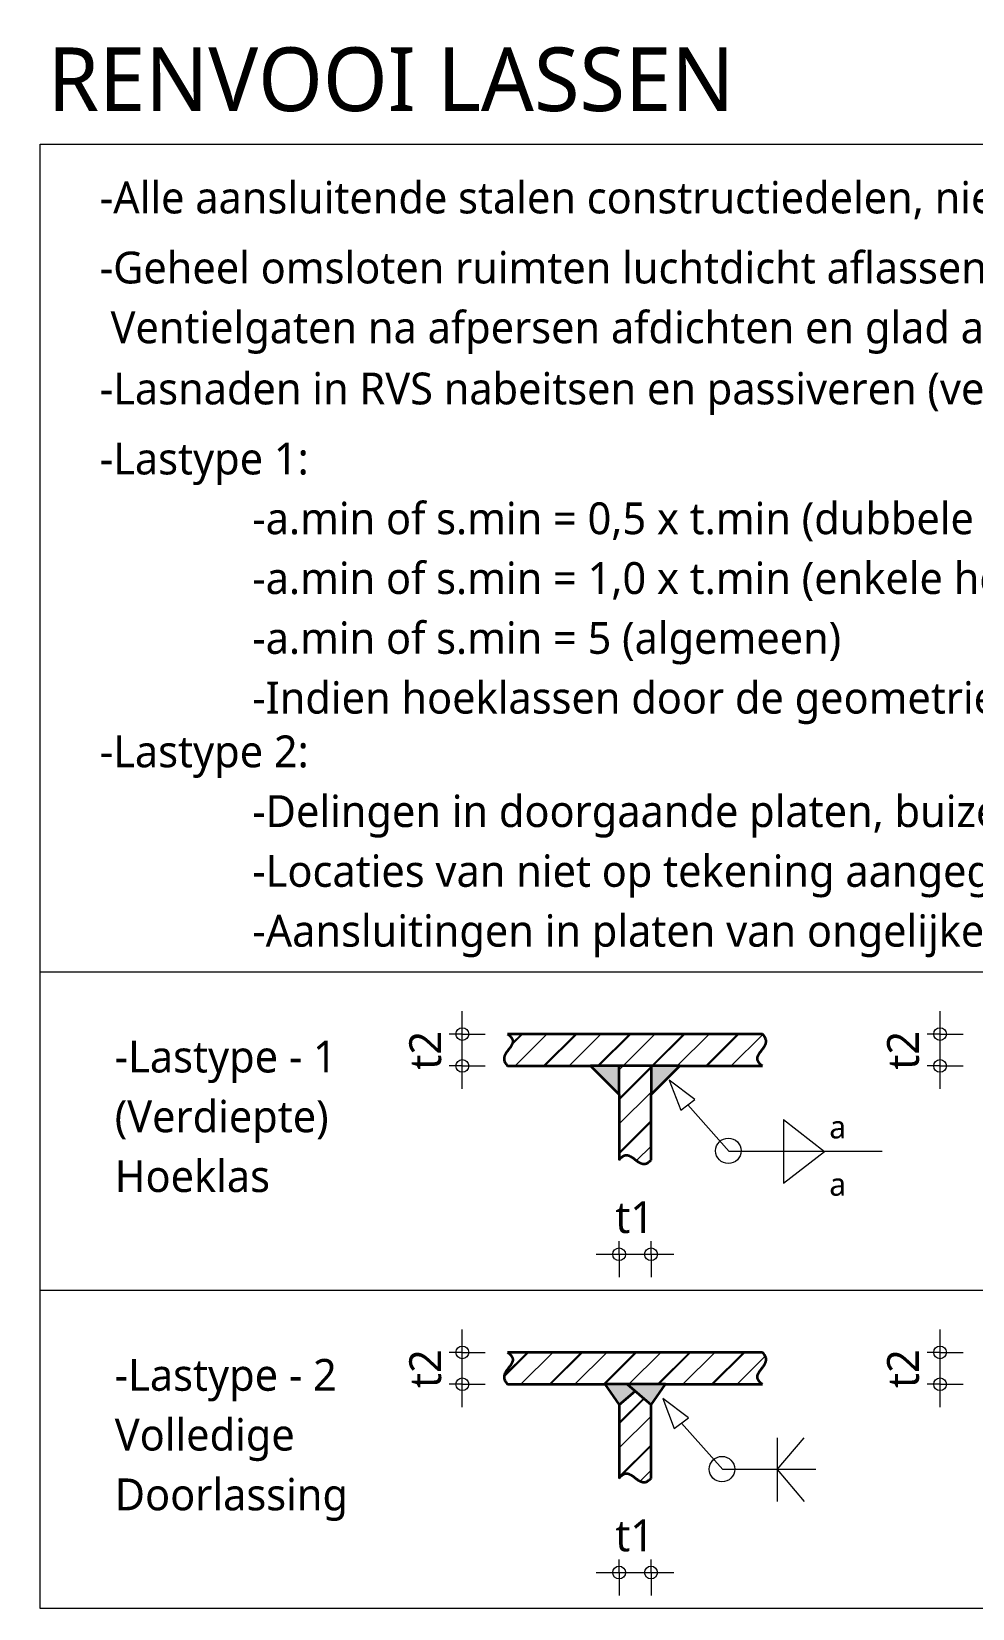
# Model space of a CAD drawing. Header units: millimetres. Extents: x 3415 to 42718, y 1442 to 14886.
# Drawn here: x 14303 to 15780, y 1442 to 3919 of the extents above; entities that cross this region are included whole.
import ezdxf

# ---------------------------------------------------------------- set-up
doc = ezdxf.new("R2010")
doc.units = ezdxf.units.MM
for name, color, linetype, lineweight in [('A-ANNO-DIMS', 211, 'Continuous', 13), ('A-ANNO-DIMS-20', 211, 'Continuous', 13), ('A-ANNO-NOTE', 131, 'Continuous', 18), ('A-DETL', 90, 'Continuous', 13), ('A-DETL-GENF', 92, 'Continuous', 18), ('G-ANNO-TEXT', 231, 'Continuous', 13)]:
    doc.layers.add(name, color=color, linetype=linetype, lineweight=lineweight)
doc.styles.add('Segoe UI', font='segoeui.ttf', dxfattribs={"height": 100})
doc.styles.add('Segoe UI_1', font='segoeui.ttf', dxfattribs={"height": 50})
doc.styles.add('Segoe UI_4', font='segoeui.ttf', dxfattribs={"height": 36})
doc.dimstyles.new('2_5_mm', dxfattribs={"dimscale": 304.8, "dimtxt": 52.368197, "dimasz": 0.065617, "dimexe": 0.11811, "dimexo": 0.0625, "dimgap": 0.059055, "dimtad": 1, "dimdec": 0, "dimzin": 0, "dimdsep": 46, "dimtxsty": 'Segoe UI_1', "dimblk1": 'DOTBLANK', "dimblk2": 'DOTBLANK', "dimsah": 1, "dimcen": 0.09, "dimdle": 0.11811, "dimazin": 0, "dimtfac": 1, "dimtdec": 4, "dimtix": 1, "dimtmove": 0, "dimatfit": 3, "dimfxl": 0.11811, "dimfxlon": 1, "dimtvp": 1, "dimtfill": 1, "dimtolj": 1, "dimtzin": 0, "dimarcsym": 2})
pattern_1 = [(45, (0, 0), (-42.4264, 42.4264), []), (45, (2, 0), (-42.4264, 42.4264), []), (45, (40, 0), (-42.4264, 42.4264), [])]

# ---------------------------------------------------------------- blocks, each defined once
blk = doc.blocks.new('NLRS_28_GA_renvooi - 3 RENVOOI LASSEN-5064081-M_28_01_constructierenvooi')
at = {"layer": 'A-ANNO-NOTE'}
for p, q in [((14316.2, 3741.5), (18016.2, 3741.5)), ((14316.2, 1441.5), (14316.2, 3741.5)), ((18016.2, 1441.5), (14316.2, 1441.5))]:
    blk.add_line(p, q, dxfattribs=at)
at = {"layer": 'A-ANNO-NOTE', "lineweight": 13, "insert": (14327.9, 3893.6), "char_height": 100, "width": 1390.126, "attachment_point": 1, "style": 'Segoe UI', "bg_fill": 3, "box_fill_scale": 1.25, "bg_fill_color": 9, "bg_fill_true_color": 13158600, "bg_fill_transparency": 0}
blk.add_mtext('RENVOOI LASSEN', dxfattribs=at)
blk = doc.blocks.new('DIMBLOCK1-M_28_01_constructierenvooi')
at = {"layer": 'A-ANNO-DIMS-20'}
for p, q in [((14979, 2257.8), (14979, 2379.8)), ((14979, 2343.8), (14943, 2343.8)), ((14979, 2343.8), (15015, 2343.8)), ((14979, 2293.8), (14943, 2293.8)), ((14979, 2293.8), (15015, 2293.8))]:
    blk.add_line(p, q, dxfattribs=at)
for centre in [(14979, 2343.8), (14979, 2293.8)]:
    blk.add_circle(centre, 10, dxfattribs=at)
at = {"layer": 'A-ANNO-DIMS-20', "color": 0, "insert": (14895.7, 2287.9), "char_height": 50, "width": 74.268, "attachment_point": 1, "rotation": 90, "line_spacing_factor": 1.142579, "style": 'Segoe UI_1', "bg_fill": 3, "box_fill_scale": 1.25, "bg_fill_color": 9, "bg_fill_true_color": 13158600, "bg_fill_transparency": 0}
blk.add_mtext('t2', dxfattribs=at)
blk = doc.blocks.new('_DotBlank')
at = {"color": 0, "linetype": 'ByBlock', "lineweight": -2}
blk.add_line((-0.5, 0), (-1, 0), dxfattribs=at)
blk.add_circle((0, 0), 0.5, dxfattribs=at)
blk = doc.blocks.new('DIMBLOCK2-M_28_01_constructierenvooi')
at = {"layer": 'A-ANNO-DIMS-20'}
for p, q in [((15225.2, 1998), (15225.2, 2034)), ((15275.2, 1998), (15275.2, 2034)), ((15189.2, 1998), (15311.2, 1998)), ((15225.2, 1998), (15225.2, 1962)), ((15275.2, 1998), (15275.2, 1962))]:
    blk.add_line(p, q, dxfattribs=at)
for centre in [(15225.2, 1998), (15275.2, 1998)]:
    blk.add_circle(centre, 10, dxfattribs=at)
at = {"layer": 'A-ANNO-DIMS-20', "color": 0, "insert": (15219.2, 2081.3), "char_height": 50, "width": 74.268, "attachment_point": 1, "line_spacing_factor": 1.142579, "style": 'Segoe UI_1', "bg_fill": 3, "box_fill_scale": 1.25, "bg_fill_color": 9, "bg_fill_true_color": 13158600, "bg_fill_transparency": 0}
blk.add_mtext('t1', dxfattribs=at)
blk = doc.blocks.new('NLRS_00_GA_pijl wit - Type 1-4098930-M_28_01_constructierenvooi')
at = {"layer": 'A-ANNO-NOTE'}
for p, q in [((15344.1, 2240.9), (15303.8, 2271.5)), ((15303.8, 2271.5), (15321.8, 2224.2)), ((15321.8, 2224.2), (15344.1, 2240.9))]:
    blk.add_line(p, q, dxfattribs=at)
blk = doc.blocks.new('DIMBLOCK3-M_28_01_constructierenvooi')
at = {"layer": 'A-ANNO-DIMS-20'}
for p, q in [((15729, 2257.8), (15729, 2379.8)), ((15729, 2343.8), (15693, 2343.8)), ((15729, 2343.8), (15765, 2343.8)), ((15729, 2293.8), (15693, 2293.8)), ((15729, 2293.8), (15765, 2293.8))]:
    blk.add_line(p, q, dxfattribs=at)
for centre in [(15729, 2343.8), (15729, 2293.8)]:
    blk.add_circle(centre, 10, dxfattribs=at)
at = {"layer": 'A-ANNO-DIMS-20', "color": 0, "insert": (15645.7, 2287.9), "char_height": 50, "width": 74.268, "attachment_point": 1, "rotation": 90, "line_spacing_factor": 1.142579, "style": 'Segoe UI_1', "bg_fill": 3, "box_fill_scale": 1.25, "bg_fill_color": 9, "bg_fill_true_color": 13158600, "bg_fill_transparency": 0}
blk.add_mtext('t2', dxfattribs=at)
blk = doc.blocks.new('DIMBLOCK9-M_28_01_constructierenvooi')
at = {"layer": 'A-ANNO-DIMS-20'}
for p, q in [((14979, 1757.8), (14979, 1879.8)), ((14979, 1843.8), (14943, 1843.8)), ((14979, 1843.8), (15015, 1843.8)), ((14979, 1793.8), (14943, 1793.8)), ((14979, 1793.8), (15015, 1793.8))]:
    blk.add_line(p, q, dxfattribs=at)
for centre in [(14979, 1843.8), (14979, 1793.8)]:
    blk.add_circle(centre, 10, dxfattribs=at)
at = {"layer": 'A-ANNO-DIMS-20', "color": 0, "insert": (14895.7, 1787.9), "char_height": 50, "width": 74.268, "attachment_point": 1, "rotation": 90, "line_spacing_factor": 1.142579, "style": 'Segoe UI_1', "bg_fill": 3, "box_fill_scale": 1.25, "bg_fill_color": 9, "bg_fill_true_color": 13158600, "bg_fill_transparency": 0}
blk.add_mtext('t2', dxfattribs=at)
blk = doc.blocks.new('DIMBLOCK10-M_28_01_constructierenvooi')
at = {"layer": 'A-ANNO-DIMS-20'}
for p, q in [((15225.2, 1498), (15225.2, 1534)), ((15275.2, 1498), (15275.2, 1534)), ((15189.2, 1498), (15311.2, 1498)), ((15225.2, 1498), (15225.2, 1462)), ((15275.2, 1498), (15275.2, 1462))]:
    blk.add_line(p, q, dxfattribs=at)
for centre in [(15225.2, 1498), (15275.2, 1498)]:
    blk.add_circle(centre, 10, dxfattribs=at)
at = {"layer": 'A-ANNO-DIMS-20', "color": 0, "insert": (15219.2, 1581.3), "char_height": 50, "width": 74.268, "attachment_point": 1, "line_spacing_factor": 1.142579, "style": 'Segoe UI_1', "bg_fill": 3, "box_fill_scale": 1.25, "bg_fill_color": 9, "bg_fill_true_color": 13158600, "bg_fill_transparency": 0}
blk.add_mtext('t1', dxfattribs=at)
blk = doc.blocks.new('DIMBLOCK11-M_28_01_constructierenvooi')
at = {"layer": 'A-ANNO-DIMS-20'}
for p, q in [((15729, 1757.8), (15729, 1879.8)), ((15729, 1843.8), (15693, 1843.8)), ((15729, 1843.8), (15765, 1843.8)), ((15729, 1793.8), (15693, 1793.8)), ((15729, 1793.8), (15765, 1793.8))]:
    blk.add_line(p, q, dxfattribs=at)
for centre in [(15729, 1843.8), (15729, 1793.8)]:
    blk.add_circle(centre, 10, dxfattribs=at)
at = {"layer": 'A-ANNO-DIMS-20', "color": 0, "insert": (15645.7, 1787.9), "char_height": 50, "width": 74.268, "attachment_point": 1, "rotation": 90, "line_spacing_factor": 1.142579, "style": 'Segoe UI_1', "bg_fill": 3, "box_fill_scale": 1.25, "bg_fill_color": 9, "bg_fill_true_color": 13158600, "bg_fill_transparency": 0}
blk.add_mtext('t2', dxfattribs=at)

msp = doc.modelspace()

# ---------------------------------------------------------------- hatches: boundary and pattern name
at = {"layer": 'A-DETL-GENF', "lineweight": 13}
h = msp.add_hatch(dxfattribs=at)
h.set_pattern_fill('FP_1', color=9, style=0, pattern_type=2)
h.set_pattern_definition(pattern_1)
h.paths.add_polyline_path([(15450.2, 2293.8), (15447.2, 2296.1), (15445, 2298.4), (15443.5, 2300.6), (15442.6, 2302.7), (15442.2, 2304.8), (15442.3, 2306.9), (15442.8, 2308.9), (15443.7, 2310.8), (15446.1, 2314.7), (15453.1, 2324.3), (15455.1, 2328.2), (15455.6, 2330.2), (15455.9, 2332.3), (15455.7, 2334.4), (15455.1, 2336.6), (15454, 2338.9), (15452.4, 2341.3), (15450.2, 2343.8), (15050.2, 2343.8), (15053.2, 2341.5), (15055.4, 2339.2), (15056.9, 2337), (15057.8, 2334.9), (15058.2, 2332.8), (15058.1, 2330.7), (15057.5, 2328.7), (15056.7, 2326.7), (15054.3, 2322.9), (15047.2, 2313.3), (15045.3, 2309.4), (15044.7, 2307.4), (15044.5, 2305.3), (15044.7, 2303.2), (15045.3, 2300.9), (15046.3, 2298.7), (15048, 2296.3), (15050.2, 2293.8), (15320.2, 2293.8)])
at = {"layer": 'A-DETL-GENF'}
for points in [[(15225.2, 2248.8), (15225.2, 2293.8), (15180.2, 2293.8)], [(15275.2, 2248.8), (15320.2, 2293.8), (15275.2, 2293.8)], [(15225.2, 1761.2), (15250.2, 1782.9), (15237.7, 1793.8), (15202.7, 1793.8)], [(15275.2, 1761.2), (15297.7, 1793.8), (15237.7, 1793.8)]]:
    msp.add_hatch(color=7, dxfattribs=at).paths.add_polyline_path(points)
at = {"layer": 'A-DETL-GENF', "lineweight": 13}
h = msp.add_hatch(dxfattribs=at)
h.set_pattern_fill('FP_1', color=9, style=0, pattern_type=2)
h.set_pattern_definition(pattern_1)
h.paths.add_polyline_path([(15263.7, 2140), (15265.8, 2140.1), (15268, 2140.7), (15270.3, 2141.8), (15272.7, 2143.4), (15275.2, 2145.7), (15275.2, 2293.8), (15225.2, 2293.8), (15225.2, 2145.7), (15227.5, 2148.6), (15229.8, 2150.8), (15232, 2152.4), (15234.1, 2153.3), (15236.2, 2153.6), (15238.2, 2153.5), (15240.3, 2153), (15242.2, 2152.2), (15246.1, 2149.7), (15255.7, 2142.7), (15259.6, 2140.8), (15261.6, 2140.2)])
h = msp.add_hatch(dxfattribs=at)
h.set_pattern_fill('FP_1', color=9, style=0, pattern_type=2)
h.set_pattern_definition(pattern_1)
h.paths.add_polyline_path([(15450.2, 1793.8), (15447.2, 1796.1), (15445, 1798.4), (15443.5, 1800.6), (15442.6, 1802.7), (15442.2, 1804.8), (15442.3, 1806.9), (15442.8, 1808.9), (15443.7, 1810.8), (15446.1, 1814.7), (15453.1, 1824.3), (15455.1, 1828.2), (15455.6, 1830.2), (15455.9, 1832.3), (15455.7, 1834.4), (15455.1, 1836.6), (15454, 1838.9), (15452.4, 1841.3), (15450.2, 1843.8), (15050.2, 1843.8), (15053.2, 1841.5), (15055.4, 1839.2), (15056.9, 1837), (15057.8, 1834.9), (15058.2, 1832.8), (15058.1, 1830.7), (15057.5, 1828.7), (15056.7, 1826.7), (15054.3, 1822.9), (15047.2, 1813.3), (15045.3, 1809.4), (15044.7, 1807.4), (15044.5, 1805.3), (15044.7, 1803.2), (15045.3, 1800.9), (15046.3, 1798.7), (15048, 1796.3), (15050.2, 1793.8), (15297.7, 1793.8)])
h = msp.add_hatch(dxfattribs=at)
h.set_pattern_fill('FP_1', color=9, style=0, pattern_type=2)
h.set_pattern_definition(pattern_1)
h.paths.add_polyline_path([(15263.7, 1640), (15265.8, 1640.1), (15268, 1640.7), (15270.3, 1641.8), (15272.7, 1643.4), (15275.2, 1645.7), (15275.2, 1761.2), (15250.2, 1782.9), (15225.2, 1761.2), (15225.2, 1645.7), (15227.5, 1648.6), (15229.8, 1650.8), (15232, 1652.4), (15234.1, 1653.3), (15236.2, 1653.6), (15238.2, 1653.5), (15240.3, 1653), (15242.2, 1652.2), (15246.1, 1649.7), (15255.7, 1642.7), (15259.6, 1640.8), (15261.6, 1640.2)])

# ---------------------------------------------------------------- linework, layer by layer
at = {"layer": 'A-DETL', "lineweight": 18}
for p, q in [((14316.2, 2441.5), (18016.2, 2441.5)), ((15483.4, 2209.6), (15483.4, 2109.6)), ((15483.4, 2209.6), (15547.4, 2159.6)), ((15483.4, 2109.6), (15547.4, 2159.6)), ((14316.2, 1941.5), (18016.2, 1941.5)), ((15473.4, 1709.6), (15473.4, 1609.6)), ((15473.4, 1659.6), (15515.4, 1709.6)), ((15473.4, 1659.6), (15473.4, 1609.6)), ((15473.4, 1659.6), (15515.4, 1609.6))]:
    msp.add_line(p, q, dxfattribs=at)
at = {"layer": 'A-DETL', "lineweight": 35}
for p, q in [((15450.2, 2343.8), (15050.2, 2343.8)), ((15050.2, 2293.8), (15180.2, 2293.8)), ((15225.2, 2293.8), (15180.2, 2293.8)), ((15180.2, 2293.8), (15225.2, 2248.8)), ((15275.2, 2293.8), (15225.2, 2293.8)), ((15225.2, 2248.8), (15225.2, 2293.8)), ((15275.2, 2248.8), (15320.2, 2293.8)), ((15320.2, 2293.8), (15275.2, 2293.8)), ((15275.2, 2293.8), (15275.2, 2248.8)), ((15320.2, 2293.8), (15450.2, 2293.8)), ((15225.2, 2248.8), (15225.2, 2145.7)), ((15275.2, 2145.7), (15275.2, 2248.8)), ((15450.2, 1843.8), (15050.2, 1843.8)), ((15050.2, 1793.8), (15202.7, 1793.8)), ((15237.7, 1793.8), (15202.7, 1793.8)), ((15202.7, 1793.8), (15225.2, 1761.2)), ((15237.7, 1793.8), (15275.2, 1761.2)), ((15297.7, 1793.8), (15237.7, 1793.8)), ((15275.2, 1761.2), (15297.7, 1793.8)), ((15297.7, 1793.8), (15450.2, 1793.8)), ((15225.2, 1761.2), (15250.2, 1782.9)), ((15225.2, 1761.2), (15225.2, 1645.7)), ((15275.2, 1645.7), (15275.2, 1761.2))]:
    msp.add_line(p, q, dxfattribs=at)
at = {"layer": 'A-DETL', "lineweight": 18}
for centre in [(15396.6, 2160.4), (15386.6, 1660.4)]:
    msp.add_circle(centre, 20, dxfattribs=at)
at = {"layer": 'A-DETL', "lineweight": 35}
for points in [[(15050.2, 2343.8), (15051.3, 2343), (15053.3, 2341.5), (15055.1, 2339.6), (15056.2, 2338.1), (15056.9, 2337), (15057.4, 2335.9), (15057.8, 2335), (15057.9, 2334.3), (15058.1, 2333.8), (15058.1, 2333.3), (15058.2, 2332.8), (15058.2, 2332.3), (15058.2, 2331.8), (15058.1, 2331.2), (15058.1, 2330.7), (15058, 2330.2), (15057.8, 2329.7), (15057.7, 2329.2), (15057.5, 2328.7), (15057.4, 2328.2), (15057.1, 2327.6), (15056.7, 2326.7), (15056.2, 2325.8), (15055.6, 2324.8), (15054.9, 2323.8), (15054.3, 2322.9), (15053.6, 2321.9), (15052.8, 2321), (15052.1, 2320), (15051.3, 2319), (15050.6, 2318.1), (15049.6, 2316.8), (15048.7, 2315.6), (15047.8, 2314.3), (15047.2, 2313.3), (15046.7, 2312.3), (15046.1, 2311.4), (15045.7, 2310.4), (15045.3, 2309.4), (15045, 2308.4), (15044.7, 2307.4), (15044.6, 2306.3), (15044.5, 2305.3), (15044.5, 2304.2), (15044.7, 2302.8), (15045.2, 2301), (15046.2, 2298.7), (15047.9, 2296.3), (15049.3, 2294.6), (15050.2, 2293.8)], [(15450.2, 2293.8), (15449.1, 2294.6), (15447.1, 2296.1), (15445.3, 2298), (15444.1, 2299.5), (15443.5, 2300.6), (15442.9, 2301.7), (15442.6, 2302.5), (15442.4, 2303.2), (15442.3, 2303.8), (15442.2, 2304.3), (15442.2, 2304.8), (15442.2, 2305.3), (15442.2, 2305.8), (15442.2, 2306.4), (15442.3, 2306.9), (15442.4, 2307.4), (15442.5, 2307.9), (15442.7, 2308.4), (15442.8, 2308.9), (15443, 2309.4), (15443.3, 2310), (15443.7, 2310.8), (15444.2, 2311.8), (15444.8, 2312.8), (15445.4, 2313.8), (15446.1, 2314.7), (15446.8, 2315.7), (15447.5, 2316.6), (15448.3, 2317.6), (15449, 2318.5), (15449.8, 2319.5), (15450.7, 2320.8), (15451.7, 2322), (15452.5, 2323.3), (15453.1, 2324.3), (15453.7, 2325.2), (15454.2, 2326.2), (15454.7, 2327.2), (15455.1, 2328.2), (15455.4, 2329.2), (15455.6, 2330.2), (15455.8, 2331.3), (15455.9, 2332.3), (15455.9, 2333.4), (15455.7, 2334.8), (15455.2, 2336.6), (15454.1, 2338.9), (15452.5, 2341.3), (15451, 2343), (15450.2, 2343.8)], [(15225.2, 2145.7), (15226, 2146.8), (15227.5, 2148.8), (15229.4, 2150.6), (15230.9, 2151.7), (15232, 2152.4), (15233, 2152.9), (15233.9, 2153.2), (15234.6, 2153.4), (15235.2, 2153.5), (15235.7, 2153.6), (15236.2, 2153.6), (15236.7, 2153.7), (15237.2, 2153.6), (15237.7, 2153.6), (15238.2, 2153.5), (15238.8, 2153.4), (15239.3, 2153.3), (15239.8, 2153.2), (15240.3, 2153), (15240.8, 2152.8), (15241.4, 2152.6), (15242.2, 2152.2), (15243.2, 2151.6), (15244.2, 2151), (15245.2, 2150.4), (15246.1, 2149.7), (15247.1, 2149), (15248, 2148.3), (15249, 2147.6), (15249.9, 2146.8), (15250.9, 2146.1), (15252.2, 2145.1), (15253.4, 2144.2), (15254.7, 2143.3), (15255.7, 2142.7), (15256.6, 2142.1), (15257.6, 2141.6), (15258.6, 2141.2), (15259.6, 2140.8), (15260.6, 2140.4), (15261.6, 2140.2), (15262.6, 2140), (15263.7, 2140), (15264.7, 2140), (15266.2, 2140.2), (15268, 2140.6), (15270.3, 2141.7), (15272.7, 2143.3), (15274.3, 2144.8), (15275.2, 2145.7)], [(15050.2, 1843.8), (15051.3, 1843), (15053.3, 1841.5), (15055.1, 1839.6), (15056.2, 1838.1), (15056.9, 1837), (15057.4, 1835.9), (15057.8, 1835), (15057.9, 1834.3), (15058.1, 1833.8), (15058.1, 1833.3), (15058.2, 1832.8), (15058.2, 1832.3), (15058.2, 1831.8), (15058.1, 1831.2), (15058.1, 1830.7), (15058, 1830.2), (15057.8, 1829.7), (15057.7, 1829.2), (15057.5, 1828.7), (15057.4, 1828.2), (15057.1, 1827.6), (15056.7, 1826.7), (15056.2, 1825.8), (15055.6, 1824.8), (15054.9, 1823.8), (15054.3, 1822.9), (15053.6, 1821.9), (15052.8, 1821), (15052.1, 1820), (15051.3, 1819), (15050.6, 1818.1), (15049.6, 1816.8), (15048.7, 1815.6), (15047.8, 1814.3), (15047.2, 1813.3), (15046.7, 1812.3), (15046.1, 1811.4), (15045.7, 1810.4), (15045.3, 1809.4), (15045, 1808.4), (15044.7, 1807.4), (15044.6, 1806.3), (15044.5, 1805.3), (15044.5, 1804.2), (15044.7, 1802.8), (15045.2, 1801), (15046.2, 1798.7), (15047.9, 1796.3), (15049.3, 1794.6), (15050.2, 1793.8)], [(15450.2, 1793.8), (15449.1, 1794.6), (15447.1, 1796.1), (15445.3, 1798), (15444.1, 1799.5), (15443.5, 1800.6), (15442.9, 1801.7), (15442.6, 1802.5), (15442.4, 1803.2), (15442.3, 1803.8), (15442.2, 1804.3), (15442.2, 1804.8), (15442.2, 1805.3), (15442.2, 1805.8), (15442.2, 1806.4), (15442.3, 1806.9), (15442.4, 1807.4), (15442.5, 1807.9), (15442.7, 1808.4), (15442.8, 1808.9), (15443, 1809.4), (15443.3, 1810), (15443.7, 1810.8), (15444.2, 1811.8), (15444.8, 1812.8), (15445.4, 1813.8), (15446.1, 1814.7), (15446.8, 1815.7), (15447.5, 1816.6), (15448.3, 1817.6), (15449, 1818.5), (15449.8, 1819.5), (15450.7, 1820.8), (15451.7, 1822), (15452.5, 1823.3), (15453.1, 1824.3), (15453.7, 1825.2), (15454.2, 1826.2), (15454.7, 1827.2), (15455.1, 1828.2), (15455.4, 1829.2), (15455.6, 1830.2), (15455.8, 1831.3), (15455.9, 1832.3), (15455.9, 1833.4), (15455.7, 1834.8), (15455.2, 1836.6), (15454.1, 1838.9), (15452.5, 1841.3), (15451, 1843), (15450.2, 1843.8)], [(15225.2, 1645.7), (15226, 1646.8), (15227.5, 1648.8), (15229.4, 1650.6), (15230.9, 1651.7), (15232, 1652.4), (15233, 1652.9), (15233.9, 1653.2), (15234.6, 1653.4), (15235.2, 1653.5), (15235.7, 1653.6), (15236.2, 1653.6), (15236.7, 1653.7), (15237.2, 1653.6), (15237.7, 1653.6), (15238.2, 1653.5), (15238.8, 1653.4), (15239.3, 1653.3), (15239.8, 1653.2), (15240.3, 1653), (15240.8, 1652.8), (15241.4, 1652.6), (15242.2, 1652.2), (15243.2, 1651.6), (15244.2, 1651), (15245.2, 1650.4), (15246.1, 1649.7), (15247.1, 1649), (15248, 1648.3), (15249, 1647.6), (15249.9, 1646.8), (15250.9, 1646.1), (15252.2, 1645.1), (15253.4, 1644.2), (15254.7, 1643.3), (15255.7, 1642.7), (15256.6, 1642.1), (15257.6, 1641.6), (15258.6, 1641.2), (15259.6, 1640.8), (15260.6, 1640.4), (15261.6, 1640.2), (15262.6, 1640), (15263.7, 1640), (15264.7, 1640), (15266.2, 1640.2), (15268, 1640.6), (15270.3, 1641.7), (15272.7, 1643.3), (15274.3, 1644.8), (15275.2, 1645.7)]]:
    msp.add_open_spline(points, degree=3, knots=[0, 0, 0, 0, 0.041667, 0.083333, 0.104167, 0.125, 0.145833, 0.166667, 0.177083, 0.1875, 0.197917, 0.208333, 0.21875, 0.229167, 0.239583, 0.25, 0.260417, 0.270833, 0.28125, 0.291667, 0.302083, 0.3125, 0.333333, 0.354167, 0.375, 0.395833, 0.416667, 0.4375, 0.458333, 0.479167, 0.5, 0.520833, 0.541667, 0.583333, 0.604167, 0.625, 0.645833, 0.666667, 0.6875, 0.708333, 0.729167, 0.75, 0.770833, 0.791667, 0.8125, 0.833333, 0.875, 0.916667, 0.958333, 1, 1, 1, 1], dxfattribs=at)

# ---------------------------------------------------------------- next in the draw order: block references
at = {"layer": 'A-ANNO-NOTE', "lineweight": 13}
msp.add_blockref('NLRS_28_GA_renvooi - 3 RENVOOI LASSEN-5064081-M_28_01_constructierenvooi', (0, 0), dxfattribs=at)

# ---------------------------------------------------------------- next in the draw order: linework, layer by layer
at = {"layer": 'A-ANNO-NOTE'}
for p, q in [((15397.8, 2159.6), (15333, 2232.5)), ((15387.8, 1659.6), (15323, 1732.5)), ((15534.1, 1659.6), (15387.8, 1659.6))]:
    msp.add_line(p, q, dxfattribs=at)

# ---------------------------------------------------------------- next in the draw order: block references
for p in [(0, 0), (-10, -500)]:
    msp.add_blockref('NLRS_00_GA_pijl wit - Type 1-4098930-M_28_01_constructierenvooi', p, dxfattribs=at)

# ---------------------------------------------------------------- next in the draw order: texts
at = {"layer": 'G-ANNO-TEXT', "color": 7, "char_height": 50, "attachment_point": 1, "style": 'Segoe UI_1'}
for s, insert, width in [('-Alle aansluitende stalen constructiedelen, niet mechanisch verbonden, verminden d.m.v. lassen. Lassen rondom en doorgaand uitvoeren. ', (14410, 3682.9), 5158.057), ('-Geheel omsloten ruimten luchtdicht aflassen, luchtdichtheid aantonen middels afpersen via ventielen en een lekdetectievloeistof. ', (14410, 3572.9), 4888.69), (' Ventielgaten na afpersen afdichten en glad afwerken. ', (14410, 3479), 2045.907), ('-Lasnaden in RVS nabeitsen en passiveren (verkleuringen t.g.v. lassen verwijderen).', (14410, 3382.9), 3080.083), ('-Lastype 1:', (14410, 3272.9), 405.654), ('^I', (14410, 3179), 290.211), ('-a.min of s.min = 0,5 x t.min (dubbele hoeklas)', (14649.4, 3179), 1741.265), ('^I', (14410, 3085.1), 290.211), ('-a.min of s.min = 1,0 x t.min (enkele hoeklas)', (14649.4, 3085.1), 1678.734), ('^I', (14410, 2991.1), 290.211), ('-a.min of s.min = 5 (algemeen)', (14649.4, 2991.1), 1156.033), ('-Indien hoeklassen door de geometrie niet mogeijk zijn, de lassen uitvoeren als (halve) Y-naden.', (14649.4, 2897.2), 3597.974), ('^I', (14410, 2897.2), 290.211), ('-Lastype 2:', (14410, 2812.9), 405.654), ('^I', (14410, 2719), 290.211), ('-Delingen in doorgaande platen, buizen en profielen: Versprongen uitvoeren.', (14649.4, 2719), 2890.885), ('-Locaties van niet op tekening aangegeven delingen i.o.m. 3BM. ', (14649.4, 2625.1), 2422.7), ('^I', (14410, 2625.1), 290.211), ('^I', (14410, 2531.1), 290.211), ('-Aansluitingen in platen van ongelijke dikte: afschuiningen onder heling van minimaal 1:5 aanbrengen', (14649.4, 2531.1), 3825.653), ('-Lastype - 1', (14433.5, 2333.5), 445.738), ('(Verdiepte)', (14433.5, 2239.6), 416.877), ('Hoeklas', (14433.5, 2145.7), 296.624), ('-Lastype - 2', (14433.5, 1833.5), 445.738), ('Volledige ', (14433.5, 1739.6), 378.396), ('Doorlassing', (14433.5, 1645.7), 440.928)]:
    msp.add_mtext(s, dxfattribs=dict(at, insert=insert, width=width))
at = {"layer": 'G-ANNO-TEXT', "color": 7, "char_height": 36, "width": 32.067, "attachment_point": 1, "style": 'Segoe UI_4', "bg_fill": 3, "box_fill_scale": 1.25, "bg_fill_color": 9, "bg_fill_true_color": 13158600, "bg_fill_transparency": 0}
for insert in [(15555.1, 2215.9), (15555.1, 2125.9)]:
    msp.add_mtext('a', dxfattribs=dict(at, insert=insert))

# ---------------------------------------------------------------- next in the draw order: dimensions: what is measured, and where the dimension line sits
at = {"layer": 'A-ANNO-DIMS'}
for base, p1, p2, picture, middle in [((14979, 2343.8), (15015, 2293.8), (15015, 2343.8), 'DIMBLOCK1-M_28_01_constructierenvooi', (14935.2, 2318.8)), ((15729, 2343.8), (15765, 2293.8), (15765, 2343.8), 'DIMBLOCK3-M_28_01_constructierenvooi', (15685.2, 2318.8)), ((14979, 1843.8), (15015, 1793.8), (15015, 1843.8), 'DIMBLOCK9-M_28_01_constructierenvooi', (14935.2, 1818.8)), ((15729, 1843.8), (15765, 1793.8), (15765, 1843.8), 'DIMBLOCK11-M_28_01_constructierenvooi', (15685.2, 1818.8))]:
    dim = msp.add_linear_dim(base=base, p1=p1, p2=p2, angle=90, text='t2', dimstyle='2_5_mm', override={"dimpost": '<>', "dimfxl": 50}, dxfattribs=at)
    dim.commit()
    dim.dimension.update_dxf_attribs({"geometry": picture, "text_midpoint": middle})
for base, p1, p2, picture, middle in [((15275.2, 1998), (15225.2, 2034), (15275.2, 2034), 'DIMBLOCK2-M_28_01_constructierenvooi', (15250.2, 2042)), ((15275.2, 1498), (15225.2, 1534), (15275.2, 1534), 'DIMBLOCK10-M_28_01_constructierenvooi', (15250.2, 1542))]:
    dim = msp.add_linear_dim(base=base, p1=p1, p2=p2, text='t1', dimstyle='2_5_mm', override={"dimpost": '<>', "dimfxl": 50}, dxfattribs=at)
    dim.commit()
    dim.dimension.update_dxf_attribs({"geometry": picture, "text_midpoint": middle})

# ---------------------------------------------------------------- next in the draw order: linework, layer by layer
at = {"layer": 'A-ANNO-NOTE'}
msp.add_line((15637.8, 2159.6), (15397.8, 2159.6), dxfattribs=at)

doc.saveas('drawing.dxf')
